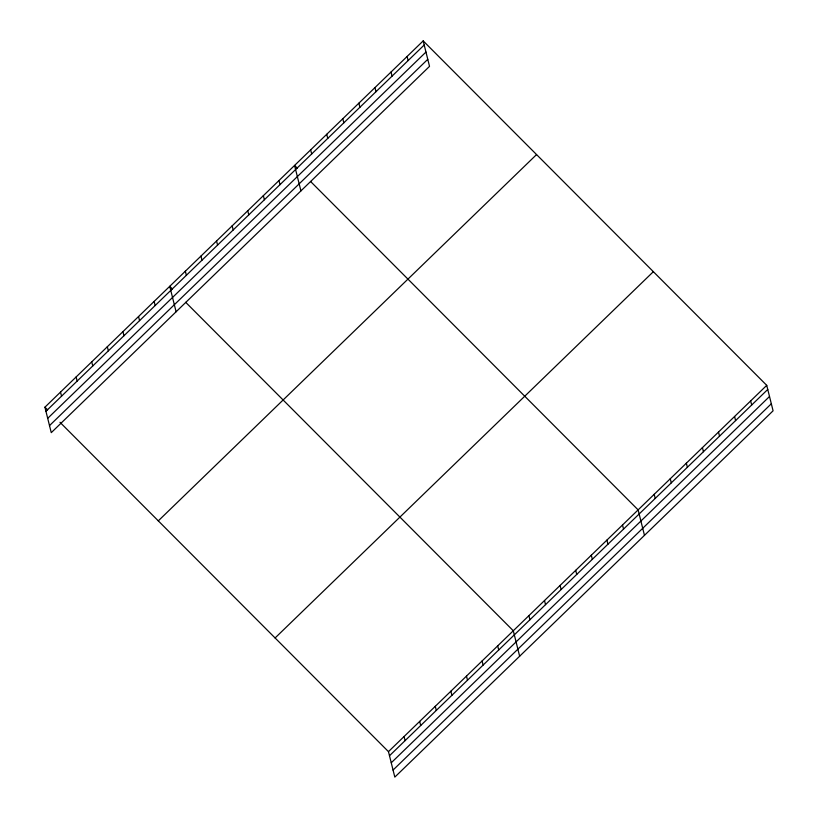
<?xml version="1.0" encoding="UTF-8"?>
<svg xmlns="http://www.w3.org/2000/svg" width="818" height="818" viewBox="0 0 818 818"><rect width="100%" height="100%" fill="white"/><g stroke="black" fill="none" stroke-linecap="round" stroke-linejoin="round"><path stroke-width="1.23" d="M423.182 40.9L429.532 66.36L51.268 432.65L44.918 407.19L423.182 40.9L766.732 385.35L773.082 410.81L394.818 777.1L388.468 751.64L59.98 422.282M45.941 411.29L424.205 45M47.7 418.335L425.963 52.055M49.509 425.605L427.773 59.315M158.293 520.861L536.557 154.571M275.093 637.968L653.357 271.678M388.468 751.64L766.732 385.35M389.491 755.74L767.754 389.45M391.249 762.785L769.513 396.495M393.059 770.055L771.323 403.765M297.231 168.099L294.572 165.441L300.922 190.901M310.513 181.422L638.122 509.89L644.472 535.35M172.404 288.979L169.745 286.31L176.095 311.781M185.686 302.302L513.295 630.76L519.645 656.22M44.918 407.19L47.577 409.849M750.658 400.912L751.681 405.012M734.574 416.485L735.597 420.585M718.501 432.047L719.523 436.147M702.427 447.62L703.449 451.72M686.353 463.182L687.376 467.282M670.269 478.755L671.292 482.855M654.195 494.317L655.218 498.418M622.518 524.992L623.541 529.093M606.915 540.105L607.938 544.205M591.312 555.217L592.334 559.318M575.708 570.32L576.731 574.43M560.105 585.432L561.128 589.533M544.502 600.545L545.524 604.645M407.108 56.462L408.131 60.573M528.898 615.647L529.921 619.758M391.035 72.035L392.057 76.135M374.961 87.598L375.983 91.708M497.692 645.872L498.714 649.973M358.877 103.17L359.9 107.27M482.088 660.985L483.111 665.085M342.803 118.733L343.826 122.843M466.485 676.087L467.507 680.187M326.73 134.305L327.752 138.406M450.882 691.2L451.904 695.3M310.656 149.868L311.678 153.978M435.278 706.312L436.301 710.413M419.675 721.415L420.697 725.515M278.969 180.543L279.991 184.653M404.072 736.527L405.094 740.627M263.365 195.655L264.388 199.756M247.762 210.768L248.784 214.868M232.159 225.88L233.181 229.981M216.555 240.983L217.578 245.083M200.952 256.095L201.974 260.196M185.349 271.208L186.371 275.308M154.142 301.423L155.164 305.523M138.539 316.535L139.561 320.636M122.935 331.638L123.958 335.748M107.332 346.75L108.354 350.85M91.728 361.863L92.751 365.963M76.125 376.975L77.148 381.076M60.522 392.078L61.544 396.178"/></g></svg>
